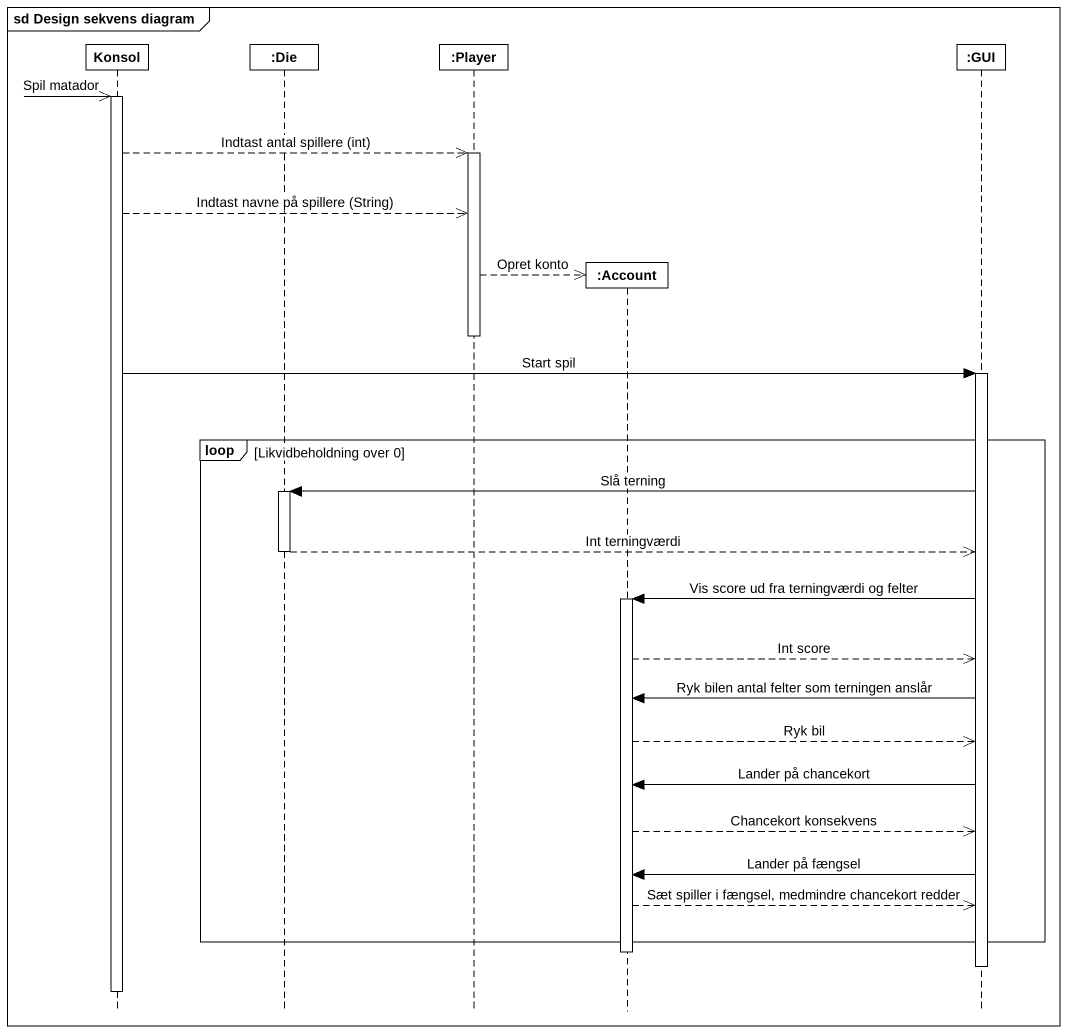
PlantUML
@startuml
mainframe sd Design sekvens diagram
hide footbox
participant Konsol
participant ":Die" as Die
participant ":Player" as Player
participant ":Account" as Account
participant ":GUI" as GUI

Konsol ->> Konsol : Spil matador
activate Konsol
Konsol -->> Player : Indtast antal spillere (int)
activate Player
Konsol -->> Player : Indtast navne på spillere (String)
Player -->> Account ** : Opret konto
deactivate Player
Konsol -> GUI : Start spil
activate GUI
loop Likvidbeholdning over 0
  GUI -> Die : Slå terning
  activate Die
  Die -->> GUI : Int terningværdi
  deactivate Die
  GUI -> Account : Vis score ud fra terningværdi og felter
  activate Account
  Account -->> GUI : Int score
  GUI -> Account : Ryk bilen antal felter som terningen anslår
  Account -->> GUI : Ryk bil
  GUI -> Account : Lander på chancekort
  Account -->> GUI : Chancekort konsekvens
  GUI -> Account : Lander på fængsel
  Account -->> GUI : Sæt spiller i fængsel, medmindre chancekort redder
end
deactivate Account
deactivate GUI
deactivate Konsol
@enduml
